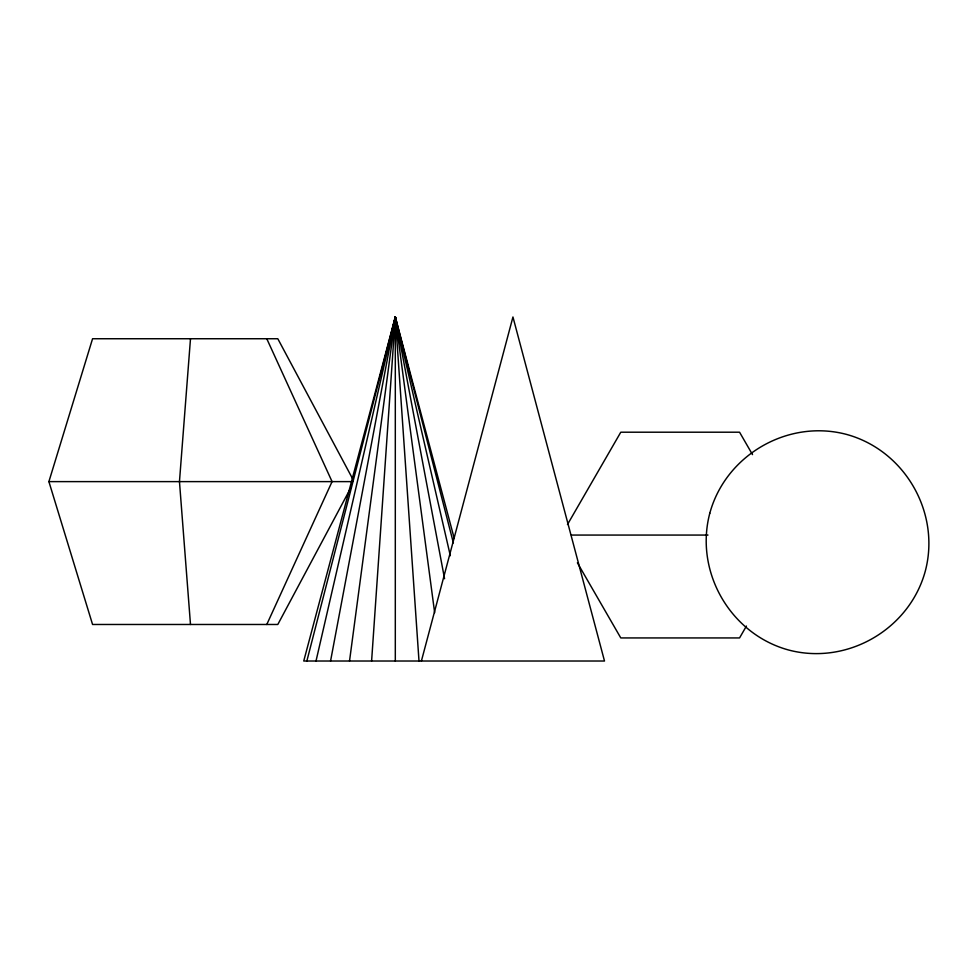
<?xml version="1.0" encoding="UTF-8"?>
<svg xmlns="http://www.w3.org/2000/svg" width="978" height="978" viewBox="0 0 978 978"><rect width="100%" height="100%" fill="white"/><g stroke="black" fill="none" stroke-linecap="round" stroke-linejoin="round"><path stroke-width="1.47" d="M371.603 661.018L395.308 316.982L454.244 538.462M190.49 338.743L179.463 481.616L190.49 624.477M349.525 661.018L395.308 316.982L453.376 542.888M330.564 661.018L395.308 316.982L450.332 555.724M316.016 661.018L395.308 316.982L444.562 578.744M306.86 661.018L395.308 316.982L434.66 612.729M419 661.018L395.308 316.982L303.742 661.018L604.502 661.018L512.949 316.982L421.396 661.018M350.527 488.352L277.813 624.477L92.568 624.477L48.9 481.616L92.568 338.743L277.813 338.743L352.691 478.914M266.786 624.477L332.068 481.616L266.786 338.743M567.484 524.514L620.785 432.203L739.564 432.203L752.51 454.623M746.422 626.067L739.564 637.937L620.785 637.937L577.387 562.766M48.9 481.616L352.655 481.616M571.384 535.064L707.986 535.064M395.308 316.982L395.308 661.018M709.784 513.303C694.343 571.739 730.321 634.172 788.671 650.028C847.107 665.492 909.479 629.416 925.298 571.091C940.75 512.655 904.76 450.222 846.41 434.379C787.975 418.902 725.603 454.978 709.784 513.303"/></g></svg>
